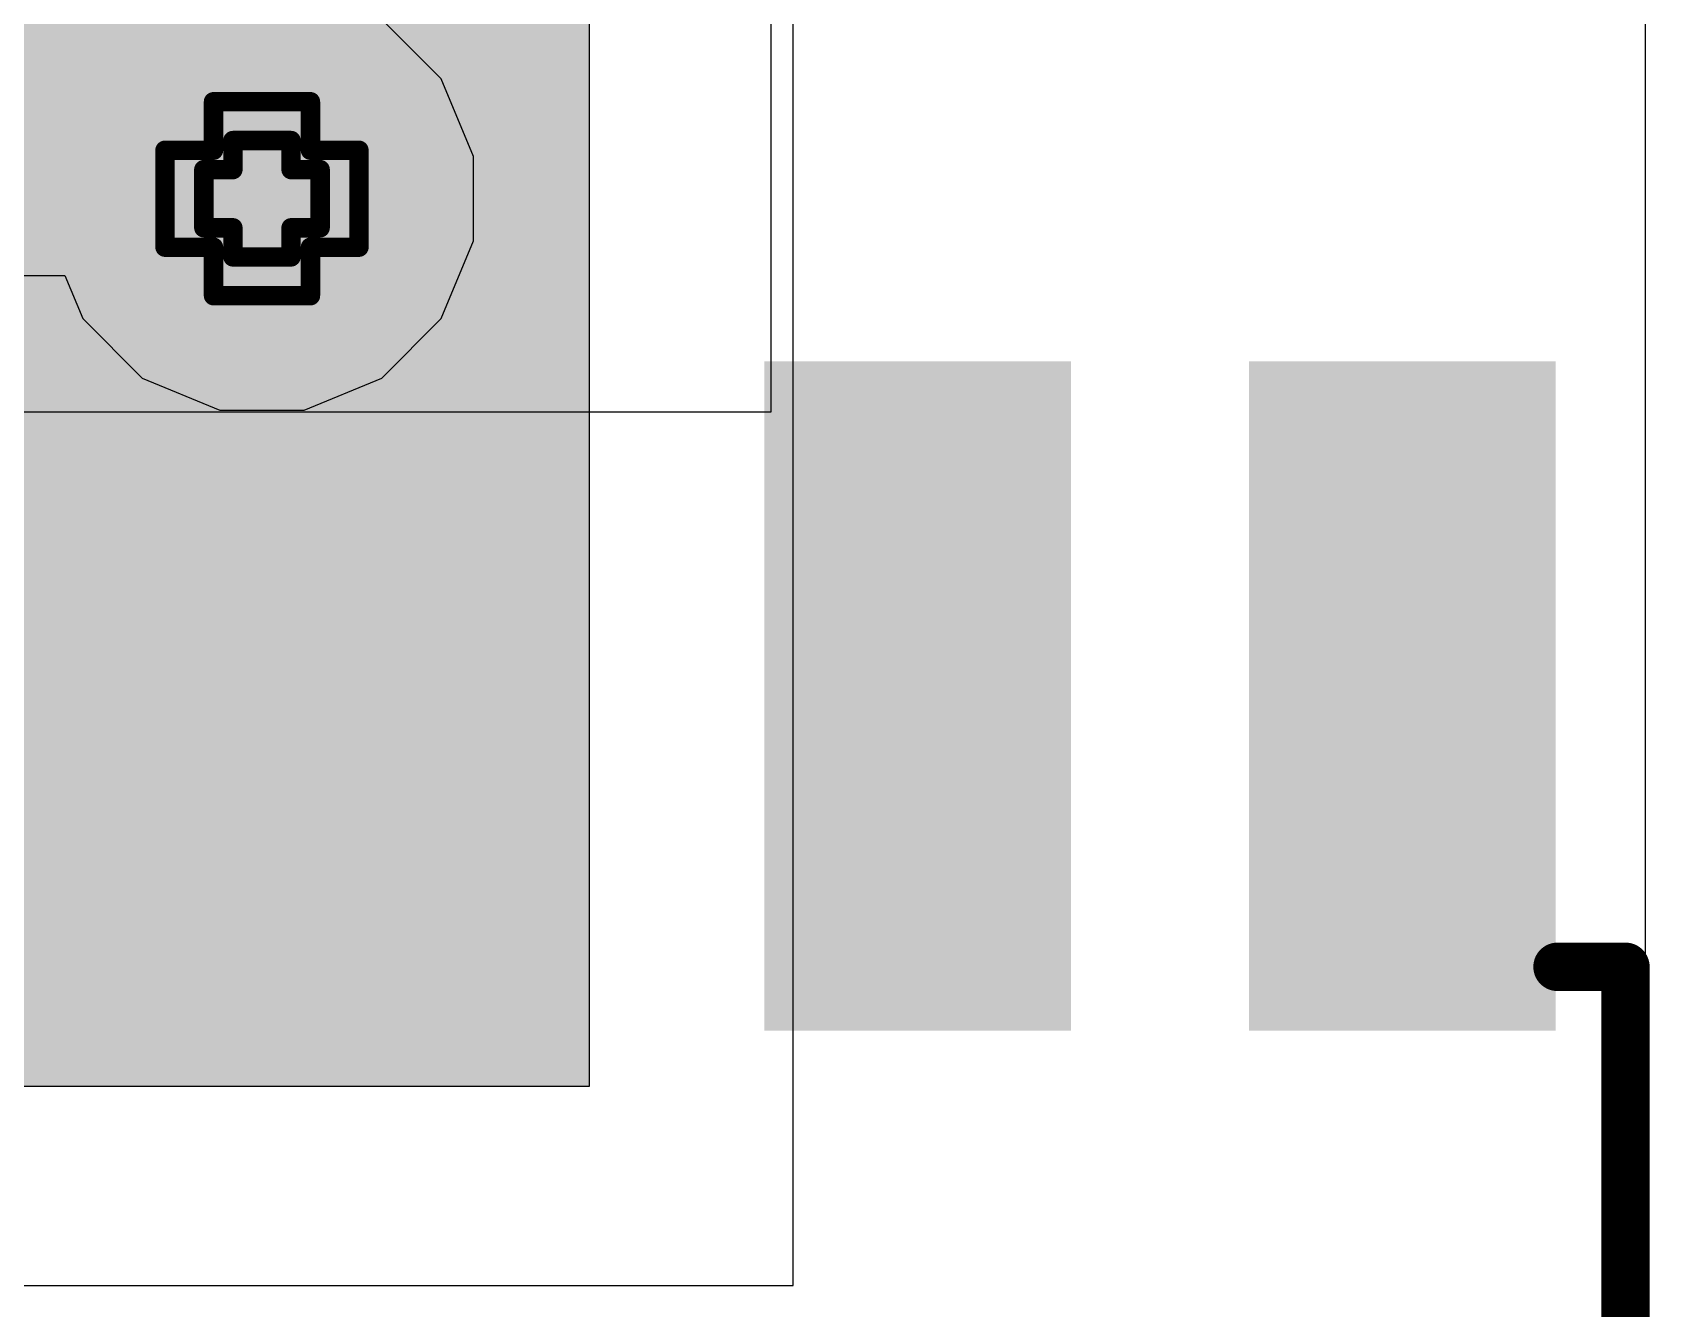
# Model space of a CAD drawing. Header units: inches. Extents: x -4 to 5258, y -4 to 5281.
# Drawn here: x 55.035 to 59.271, y 86.132 to 89.475 of the extents above; entities that cross this region are included whole.
import ezdxf

# ---------------------------------------------------------------- set-up
doc = ezdxf.new("R2010")
doc.units = ezdxf.units.IN
for name, color, linetype in [('Bottom Layer', 5, 'Continuous'), ('Bottom Solder', 6, 'Continuous'), ('Drill Drawing', 1, 'Continuous'), ('Layer 1', 16, 'Continuous'), ('Layer 2', 76, 'Continuous'), ('Top Layer', 1, 'Continuous'), ('Top Overlay', 2, 'Continuous'), ('Top Paste', 8, 'Continuous'), ('Top Solder', 216, 'Continuous'), ('Via Holes', 16, 'Continuous')]:
    doc.layers.add(name, color=color, linetype=linetype)

# ---------------------------------------------------------------- blocks, each defined once
blk = doc.blocks.new('SOIC_8_12')
at = {"layer": 'Top Layer'}
for points in [[(3.475, 2.205), (3.475, 1.605), (1.925, 1.605), (1.925, 2.205)], [(3.475, 0.935), (3.475, 0.335), (1.925, 0.335), (1.925, 0.935)], [(3.475, -0.335), (3.475, -0.935), (1.925, -0.935), (1.925, -0.335)], [(3.475, -1.605), (3.475, -2.205), (1.925, -2.205), (1.925, -1.605)]]:
    blk.add_hatch(color=1, dxfattribs=at).paths.add_polyline_path(points)
at = {"layer": 'Top Paste'}
for points in [[(3.475, 2.205), (3.475, 1.605), (1.925, 1.605), (1.925, 2.205)], [(3.475, 0.935), (3.475, 0.335), (1.925, 0.335), (1.925, 0.935)], [(3.475, -0.335), (3.475, -0.935), (1.925, -0.935), (1.925, -0.335)], [(3.475, -1.605), (3.475, -2.205), (1.925, -2.205), (1.925, -1.605)]]:
    blk.add_hatch(color=8, dxfattribs=at).paths.add_polyline_path(points)
at = {"layer": 'Top Solder'}
for points in [[(3.5766, 2.3066), (3.5766, 1.5034), (1.8234, 1.5034), (1.8234, 2.3066)], [(3.5766, 1.0366), (3.5766, 0.2334), (1.8234, 0.2334), (1.8234, 1.0366)], [(3.5766, -0.2334), (3.5766, -1.0366), (1.8234, -1.0366), (1.8234, -0.2334)], [(3.5766, -1.5034), (3.5766, -2.3066), (1.8234, -2.3066), (1.8234, -1.5034)]]:
    blk.add_hatch(color=216, dxfattribs=at).paths.add_polyline_path(points)
at = {"layer": 'Top Overlay'}
for points in [[(1.9906, -2.3114, 0.127, 0.127, 0), (1.9906, -2.4892, 0.127, 0.127, 0)], [(1.9906, -2.4892, 0.127, 0.127, 0), (-1.9906, -2.4892, 0.127, 0.127, 0)]]:
    blk.add_lwpolyline(points, format="xyseb", dxfattribs=at)
for points in [[(1.9588, -2.3114, 0.0635, 0.0635, 1), (2.0223, -2.3114, 0.0635, 0.0635, 1)], [(1.9588, -2.4892, 0.0635, 0.0635, 1), (2.0223, -2.4892, 0.0635, 0.0635, 1)], [(1.9588, -2.4892, 0.0635, 0.0635, 1), (2.0223, -2.4892, 0.0635, 0.0635, 1)]]:
    blk.add_lwpolyline(points, format="xyseb", close=True, dxfattribs=at)

msp = doc.modelspace()

# ---------------------------------------------------------------- hatches: boundary and pattern name
at = {"layer": 'Bottom Layer'}
h = msp.add_hatch(color=5, dxfattribs=at)
edge = h.paths.add_edge_path()
edge.add_arc((55.6363, 89.0392), 0.3, 0, 360)
at = {"layer": 'Bottom Solder'}
h = msp.add_hatch(color=6, dxfattribs=at)
edge = h.paths.add_edge_path()
edge.add_arc((55.6363, 89.0392), 0.4016, 0, 360)
at = {"layer": 'Layer 1'}
h = msp.add_hatch(color=16, dxfattribs=at)
edge = h.paths.add_edge_path()
edge.add_arc((55.6363, 89.0392), 0.3, 0, 360)
at = {"layer": 'Layer 2'}
h = msp.add_hatch(color=76, dxfattribs=at)
edge = h.paths.add_edge_path()
edge.add_arc((55.6363, 89.0392), 0.3, 0, 360)
at = {"layer": 'Top Layer'}
msp.add_hatch(color=1, dxfattribs=at).paths.add_polyline_path([(56.4931, 90.6648), (52.5883, 90.6648), (52.5883, 86.7141), (56.4931, 86.7141)])
h = msp.add_hatch(color=1, dxfattribs=at)
edge = h.paths.add_edge_path()
edge.add_arc((55.6363, 89.0392), 0.3, 0, 360)
at = {"layer": 'Top Solder'}
h = msp.add_hatch(color=216, dxfattribs=at)
edge = h.paths.add_edge_path()
edge.add_arc((55.6363, 89.0392), 0.4016, 0, 360)
at = {"layer": 'Via Holes'}
h = msp.add_hatch(color=7, dxfattribs=at)
edge = h.paths.add_edge_path()
edge.add_arc((55.6363, 89.0392), 0.15, 0, 360)

# ---------------------------------------------------------------- linework, layer by layer
at = {"layer": 'Drill Drawing'}
for points in [[(55.5093, 89.1662, 0.0508, 0.0508, 0), (55.5093, 89.2932, 0.0508, 0.0508, 0)], [(55.5093, 89.2932, 0.0508, 0.0508, 0), (55.7633, 89.2932, 0.0508, 0.0508, 0)], [(55.7633, 89.1662, 0.0508, 0.0508, 0), (55.7633, 89.2932, 0.0508, 0.0508, 0)], [(55.3823, 88.9122, 0.0508, 0.0508, 0), (55.3823, 89.1662, 0.0508, 0.0508, 0)], [(55.3823, 89.1662, 0.0508, 0.0508, 0), (55.5093, 89.1662, 0.0508, 0.0508, 0)], [(55.5601, 89.1154, 0.0508, 0.0508, 0), (55.5601, 89.1916, 0.0508, 0.0508, 0)], [(55.5601, 89.1916, 0.0508, 0.0508, 0), (55.7125, 89.1916, 0.0508, 0.0508, 0)], [(55.7125, 89.1154, 0.0508, 0.0508, 0), (55.7125, 89.1916, 0.0508, 0.0508, 0)], [(55.7633, 89.1662, 0.0508, 0.0508, 0), (55.8903, 89.1662, 0.0508, 0.0508, 0)], [(55.8903, 88.9122, 0.0508, 0.0508, 0), (55.8903, 89.1662, 0.0508, 0.0508, 0)], [(55.4839, 88.963, 0.0508, 0.0508, 0), (55.4839, 89.1154, 0.0508, 0.0508, 0)], [(55.4839, 89.1154, 0.0508, 0.0508, 0), (55.5601, 89.1154, 0.0508, 0.0508, 0)], [(55.7125, 89.1154, 0.0508, 0.0508, 0), (55.7887, 89.1154, 0.0508, 0.0508, 0)], [(55.7887, 88.963, 0.0508, 0.0508, 0), (55.7887, 89.1154, 0.0508, 0.0508, 0)], [(55.4839, 88.963, 0.0508, 0.0508, 0), (55.5601, 88.963, 0.0508, 0.0508, 0)], [(55.5601, 88.8868, 0.0508, 0.0508, 0), (55.5601, 88.963, 0.0508, 0.0508, 0)], [(55.7125, 88.963, 0.0508, 0.0508, 0), (55.7887, 88.963, 0.0508, 0.0508, 0)], [(55.7125, 88.8868, 0.0508, 0.0508, 0), (55.7125, 88.963, 0.0508, 0.0508, 0)], [(55.3823, 88.9122, 0.0508, 0.0508, 0), (55.5093, 88.9122, 0.0508, 0.0508, 0)], [(55.5093, 88.7852, 0.0508, 0.0508, 0), (55.5093, 88.9122, 0.0508, 0.0508, 0)], [(55.7633, 88.9122, 0.0508, 0.0508, 0), (55.8903, 88.9122, 0.0508, 0.0508, 0)], [(55.7633, 88.7852, 0.0508, 0.0508, 0), (55.7633, 88.9122, 0.0508, 0.0508, 0)], [(55.5601, 88.8868, 0.0508, 0.0508, 0), (55.7125, 88.8868, 0.0508, 0.0508, 0)], [(55.5093, 88.7852, 0.0508, 0.0508, 0), (55.7633, 88.7852, 0.0508, 0.0508, 0)]]:
    msp.add_lwpolyline(points, format="xyseb", dxfattribs=at)
for points in [[(55.4966, 89.2932, 0.0254, 0.0254, 1), (55.522, 89.2932, 0.0254, 0.0254, 1)], [(55.4966, 89.2932, 0.0254, 0.0254, 1), (55.522, 89.2932, 0.0254, 0.0254, 1)], [(55.7506, 89.2932, 0.0254, 0.0254, 1), (55.776, 89.2932, 0.0254, 0.0254, 1)], [(55.7506, 89.2932, 0.0254, 0.0254, 1), (55.776, 89.2932, 0.0254, 0.0254, 1)], [(55.3696, 89.1662, 0.0254, 0.0254, 1), (55.395, 89.1662, 0.0254, 0.0254, 1)], [(55.3696, 89.1662, 0.0254, 0.0254, 1), (55.395, 89.1662, 0.0254, 0.0254, 1)], [(55.4966, 89.1662, 0.0254, 0.0254, 1), (55.522, 89.1662, 0.0254, 0.0254, 1)], [(55.4966, 89.1662, 0.0254, 0.0254, 1), (55.522, 89.1662, 0.0254, 0.0254, 1)], [(55.5474, 89.1916, 0.0254, 0.0254, 1), (55.5728, 89.1916, 0.0254, 0.0254, 1)], [(55.5474, 89.1916, 0.0254, 0.0254, 1), (55.5728, 89.1916, 0.0254, 0.0254, 1)], [(55.6998, 89.1916, 0.0254, 0.0254, 1), (55.7252, 89.1916, 0.0254, 0.0254, 1)], [(55.6998, 89.1916, 0.0254, 0.0254, 1), (55.7252, 89.1916, 0.0254, 0.0254, 1)], [(55.7506, 89.1662, 0.0254, 0.0254, 1), (55.776, 89.1662, 0.0254, 0.0254, 1)], [(55.7506, 89.1662, 0.0254, 0.0254, 1), (55.776, 89.1662, 0.0254, 0.0254, 1)], [(55.8776, 89.1662, 0.0254, 0.0254, 1), (55.903, 89.1662, 0.0254, 0.0254, 1)], [(55.8776, 89.1662, 0.0254, 0.0254, 1), (55.903, 89.1662, 0.0254, 0.0254, 1)], [(55.4712, 89.1154, 0.0254, 0.0254, 1), (55.4966, 89.1154, 0.0254, 0.0254, 1)], [(55.4712, 89.1154, 0.0254, 0.0254, 1), (55.4966, 89.1154, 0.0254, 0.0254, 1)], [(55.5474, 89.1154, 0.0254, 0.0254, 1), (55.5728, 89.1154, 0.0254, 0.0254, 1)], [(55.5474, 89.1154, 0.0254, 0.0254, 1), (55.5728, 89.1154, 0.0254, 0.0254, 1)], [(55.6998, 89.1154, 0.0254, 0.0254, 1), (55.7252, 89.1154, 0.0254, 0.0254, 1)], [(55.6998, 89.1154, 0.0254, 0.0254, 1), (55.7252, 89.1154, 0.0254, 0.0254, 1)], [(55.776, 89.1154, 0.0254, 0.0254, 1), (55.8014, 89.1154, 0.0254, 0.0254, 1)], [(55.776, 89.1154, 0.0254, 0.0254, 1), (55.8014, 89.1154, 0.0254, 0.0254, 1)], [(55.4712, 88.963, 0.0254, 0.0254, 1), (55.4966, 88.963, 0.0254, 0.0254, 1)], [(55.4712, 88.963, 0.0254, 0.0254, 1), (55.4966, 88.963, 0.0254, 0.0254, 1)], [(55.5474, 88.963, 0.0254, 0.0254, 1), (55.5728, 88.963, 0.0254, 0.0254, 1)], [(55.5474, 88.963, 0.0254, 0.0254, 1), (55.5728, 88.963, 0.0254, 0.0254, 1)], [(55.6998, 88.963, 0.0254, 0.0254, 1), (55.7252, 88.963, 0.0254, 0.0254, 1)], [(55.6998, 88.963, 0.0254, 0.0254, 1), (55.7252, 88.963, 0.0254, 0.0254, 1)], [(55.776, 88.963, 0.0254, 0.0254, 1), (55.8014, 88.963, 0.0254, 0.0254, 1)], [(55.776, 88.963, 0.0254, 0.0254, 1), (55.8014, 88.963, 0.0254, 0.0254, 1)], [(55.3696, 88.9122, 0.0254, 0.0254, 1), (55.395, 88.9122, 0.0254, 0.0254, 1)], [(55.3696, 88.9122, 0.0254, 0.0254, 1), (55.395, 88.9122, 0.0254, 0.0254, 1)], [(55.4966, 88.9122, 0.0254, 0.0254, 1), (55.522, 88.9122, 0.0254, 0.0254, 1)], [(55.4966, 88.9122, 0.0254, 0.0254, 1), (55.522, 88.9122, 0.0254, 0.0254, 1)], [(55.7506, 88.9122, 0.0254, 0.0254, 1), (55.776, 88.9122, 0.0254, 0.0254, 1)], [(55.7506, 88.9122, 0.0254, 0.0254, 1), (55.776, 88.9122, 0.0254, 0.0254, 1)], [(55.8776, 88.9122, 0.0254, 0.0254, 1), (55.903, 88.9122, 0.0254, 0.0254, 1)], [(55.8776, 88.9122, 0.0254, 0.0254, 1), (55.903, 88.9122, 0.0254, 0.0254, 1)], [(55.5474, 88.8868, 0.0254, 0.0254, 1), (55.5728, 88.8868, 0.0254, 0.0254, 1)], [(55.5474, 88.8868, 0.0254, 0.0254, 1), (55.5728, 88.8868, 0.0254, 0.0254, 1)], [(55.6998, 88.8868, 0.0254, 0.0254, 1), (55.7252, 88.8868, 0.0254, 0.0254, 1)], [(55.6998, 88.8868, 0.0254, 0.0254, 1), (55.7252, 88.8868, 0.0254, 0.0254, 1)], [(55.4966, 88.7852, 0.0254, 0.0254, 1), (55.522, 88.7852, 0.0254, 0.0254, 1)], [(55.4966, 88.7852, 0.0254, 0.0254, 1), (55.522, 88.7852, 0.0254, 0.0254, 1)], [(55.7506, 88.7852, 0.0254, 0.0254, 1), (55.776, 88.7852, 0.0254, 0.0254, 1)], [(55.7506, 88.7852, 0.0254, 0.0254, 1), (55.776, 88.7852, 0.0254, 0.0254, 1)]]:
    msp.add_lwpolyline(points, format="xyseb", close=True, dxfattribs=at)
at = {"layer": 'Layer 1'}
for p, q in [((56.106, 89.353), (55.9501, 89.5088)), ((56.1903, 89.1494), (56.106, 89.353)), ((56.1903, 88.929), (56.1903, 89.1494)), ((56.106, 88.7254), (56.1903, 88.929)), ((55.0098, 88.8385), (55.1198, 88.8385)), ((55.1198, 88.8385), (55.1667, 88.7254)), ((55.1667, 88.7254), (55.3225, 88.5695)), ((55.9501, 88.5695), (56.106, 88.7254)), ((55.3225, 88.5695), (55.5261, 88.4852)), ((55.7465, 88.4852), (55.9501, 88.5695)), ((55.5261, 88.4852), (55.7465, 88.4852))]:
    msp.add_line(p, q, dxfattribs=at)
at = {"layer": 'Layer 2'}
for p, q in [((59.2596, 96.2691), (59.2596, 83.406)), ((56.9699, 88.4809), (56.9699, 90.7918)), ((54.0361, 88.4809), (56.9699, 88.4809))]:
    msp.add_line(p, q, dxfattribs=at)
at = {"layer": 'Top Layer'}
for p, q in [((59.2596, 96.2691), (59.2596, 83.6534)), ((57.0279, 86.1932), (57.0279, 91.1877)), ((56.4931, 90.6648), (56.4931, 86.7141)), ((56.4931, 86.7141), (52.6166, 86.7141)), ((52.8381, 86.1932), (57.0279, 86.1932))]:
    msp.add_line(p, q, dxfattribs=at)

# ---------------------------------------------------------------- block references
at = {"rotation": 90}
msp.add_blockref('SOIC_8_12', (56.7186, 85.037), dxfattribs=at)

doc.saveas('drawing.dxf')
